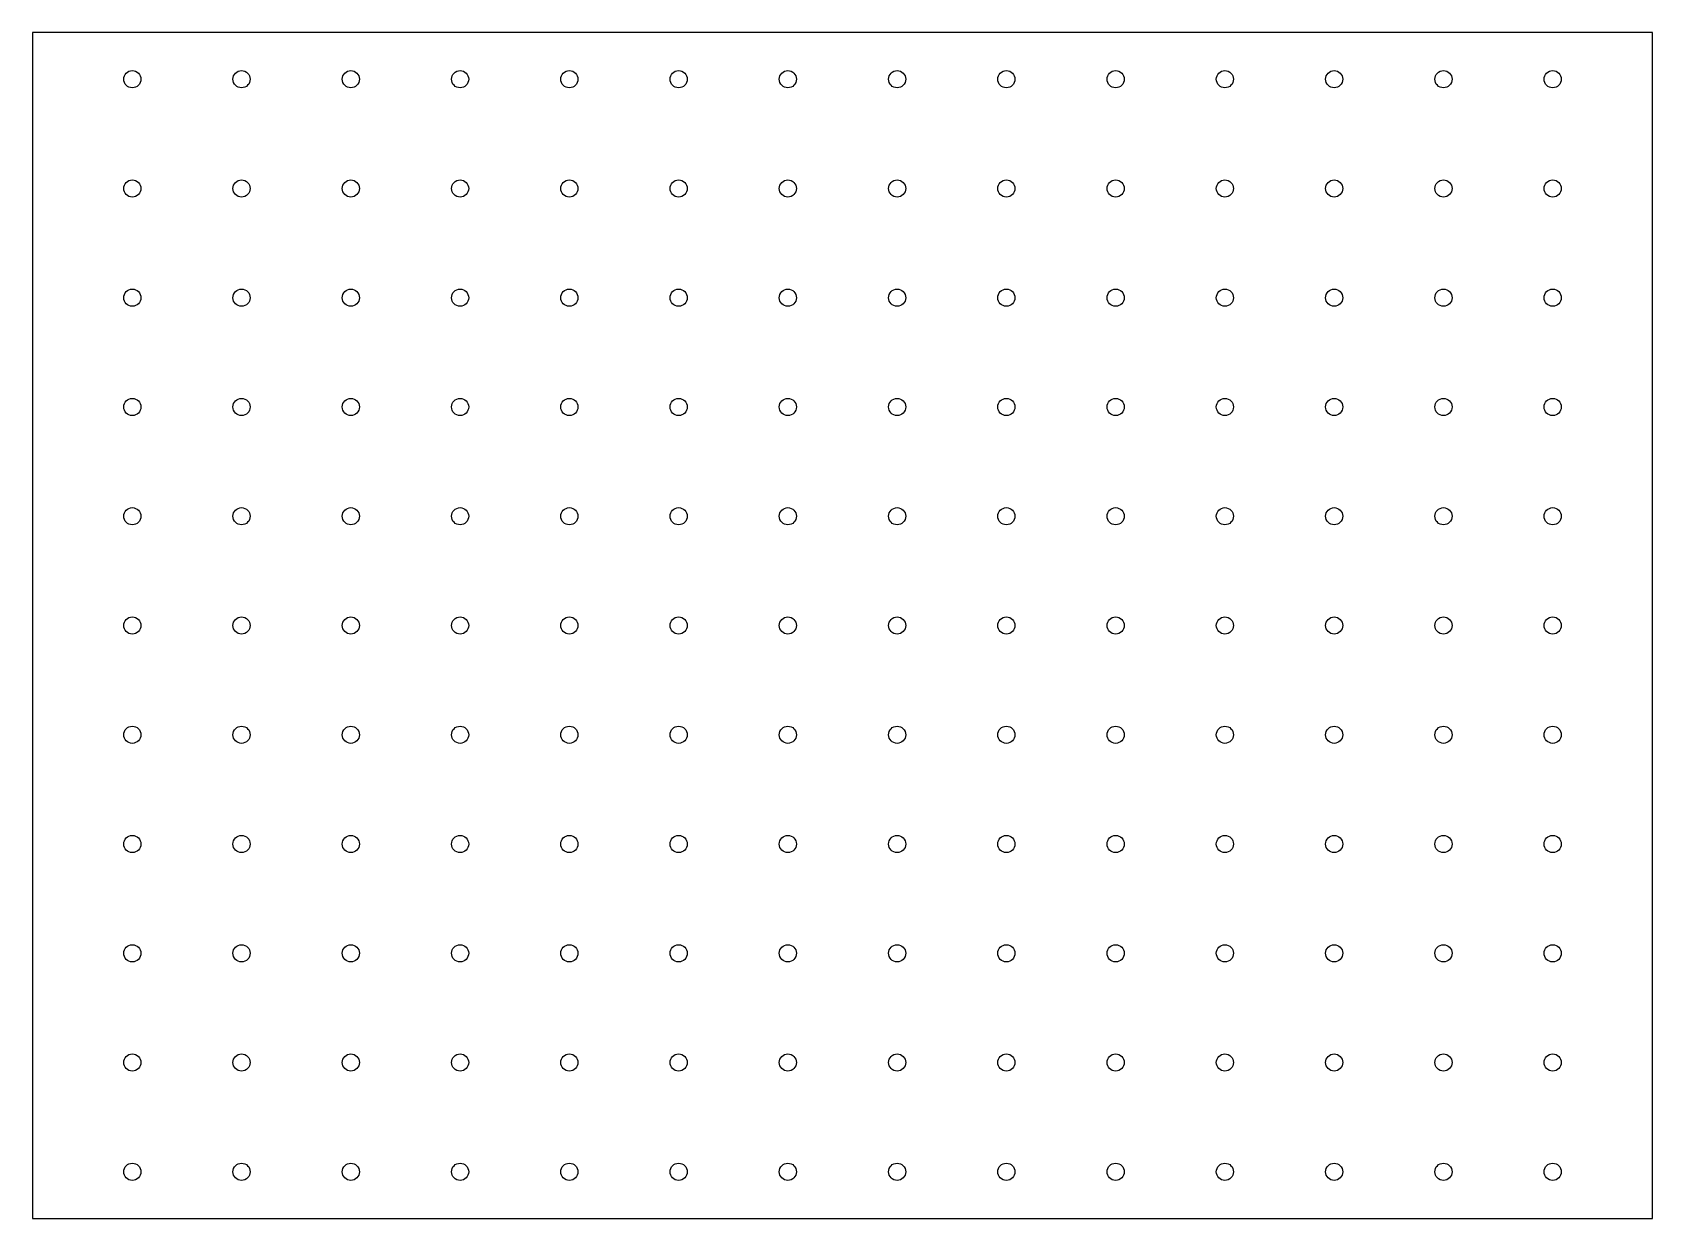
# Model space of a CAD drawing. Extents: x -49 to 54, y -38 to 38.
import ezdxf

# ---------------------------------------------------------------- set-up
doc = ezdxf.new("R2010")
doc.units = 0
doc.layers.add('COND_LAYER_LOWER_ELECTRODE', color=6, linetype='CONTINUOUS')
doc.layers.add('OUTLINE', color=7, linetype='CONTINUOUS')

msp = doc.modelspace()

# ---------------------------------------------------------------- linework, layer by layer
at = {"layer": 'COND_LAYER_LOWER_ELECTRODE'}
for centre in [(-43, 35), (-36, 35), (-29, 35), (-22, 35), (-15, 35), (-8, 35), (-1, 35), (6, 35), (13, 35), (20, 35), (27, 35), (34, 35), (41, 35), (48, 35), (-43, 28), (-36, 28), (-29, 28), (-22, 28), (-15, 28), (-8, 28), (-1, 28), (6, 28), (13, 28), (20, 28), (27, 28), (34, 28), (41, 28), (48, 28), (-43, 21), (-36, 21), (-29, 21), (-22, 21), (-15, 21), (-8, 21), (-1, 21), (6, 21), (13, 21), (20, 21), (27, 21), (34, 21), (41, 21), (48, 21), (-43, 14), (-36, 14), (-29, 14), (-22, 14), (-15, 14), (-8, 14), (-1, 14), (6, 14), (13, 14), (20, 14), (27, 14), (34, 14), (41, 14), (48, 14), (-43, 7), (-36, 7), (-29, 7), (-22, 7), (-15, 7), (-8, 7), (-1, 7), (6, 7), (13, 7), (20, 7), (27, 7), (34, 7), (41, 7), (48, 7), (-43, 0), (-36, 0), (-29, 0), (-22, 0), (-15, 0), (-8, 0), (-1, 0), (6, 0), (13, 0), (20, 0), (27, 0), (34, 0), (41, 0), (48, 0), (-43, -7), (-36, -7), (-29, -7), (-22, -7), (-15, -7), (-8, -7), (-1, -7), (6, -7), (13, -7), (20, -7), (27, -7), (34, -7), (41, -7), (48, -7), (-43, -14), (-36, -14), (-29, -14), (-22, -14), (-15, -14), (-8, -14), (-1, -14), (6, -14), (13, -14), (20, -14), (27, -14), (34, -14), (41, -14), (48, -14), (-43, -21), (-36, -21), (-29, -21), (-22, -21), (-15, -21), (-8, -21), (-1, -21), (6, -21), (13, -21), (20, -21), (27, -21), (34, -21), (41, -21), (48, -21), (-43, -28), (-36, -28), (-29, -28), (-22, -28), (-15, -28), (-8, -28), (-1, -28), (6, -28), (13, -28), (20, -28), (27, -28), (34, -28), (41, -28), (48, -28), (-43, -35), (-36, -35), (-29, -35), (-22, -35), (-15, -35), (-8, -35), (-1, -35), (6, -35), (13, -35), (20, -35), (27, -35), (34, -35), (41, -35), (48, -35)]:
    msp.add_circle(centre, 0.55, dxfattribs=at)
at = {"layer": 'OUTLINE'}
msp.add_lwpolyline([(-49.4, -38), (54.4, -38), (54.4, 38), (-49.4, 38)], close=True, dxfattribs=at)

doc.saveas('drawing.dxf')
